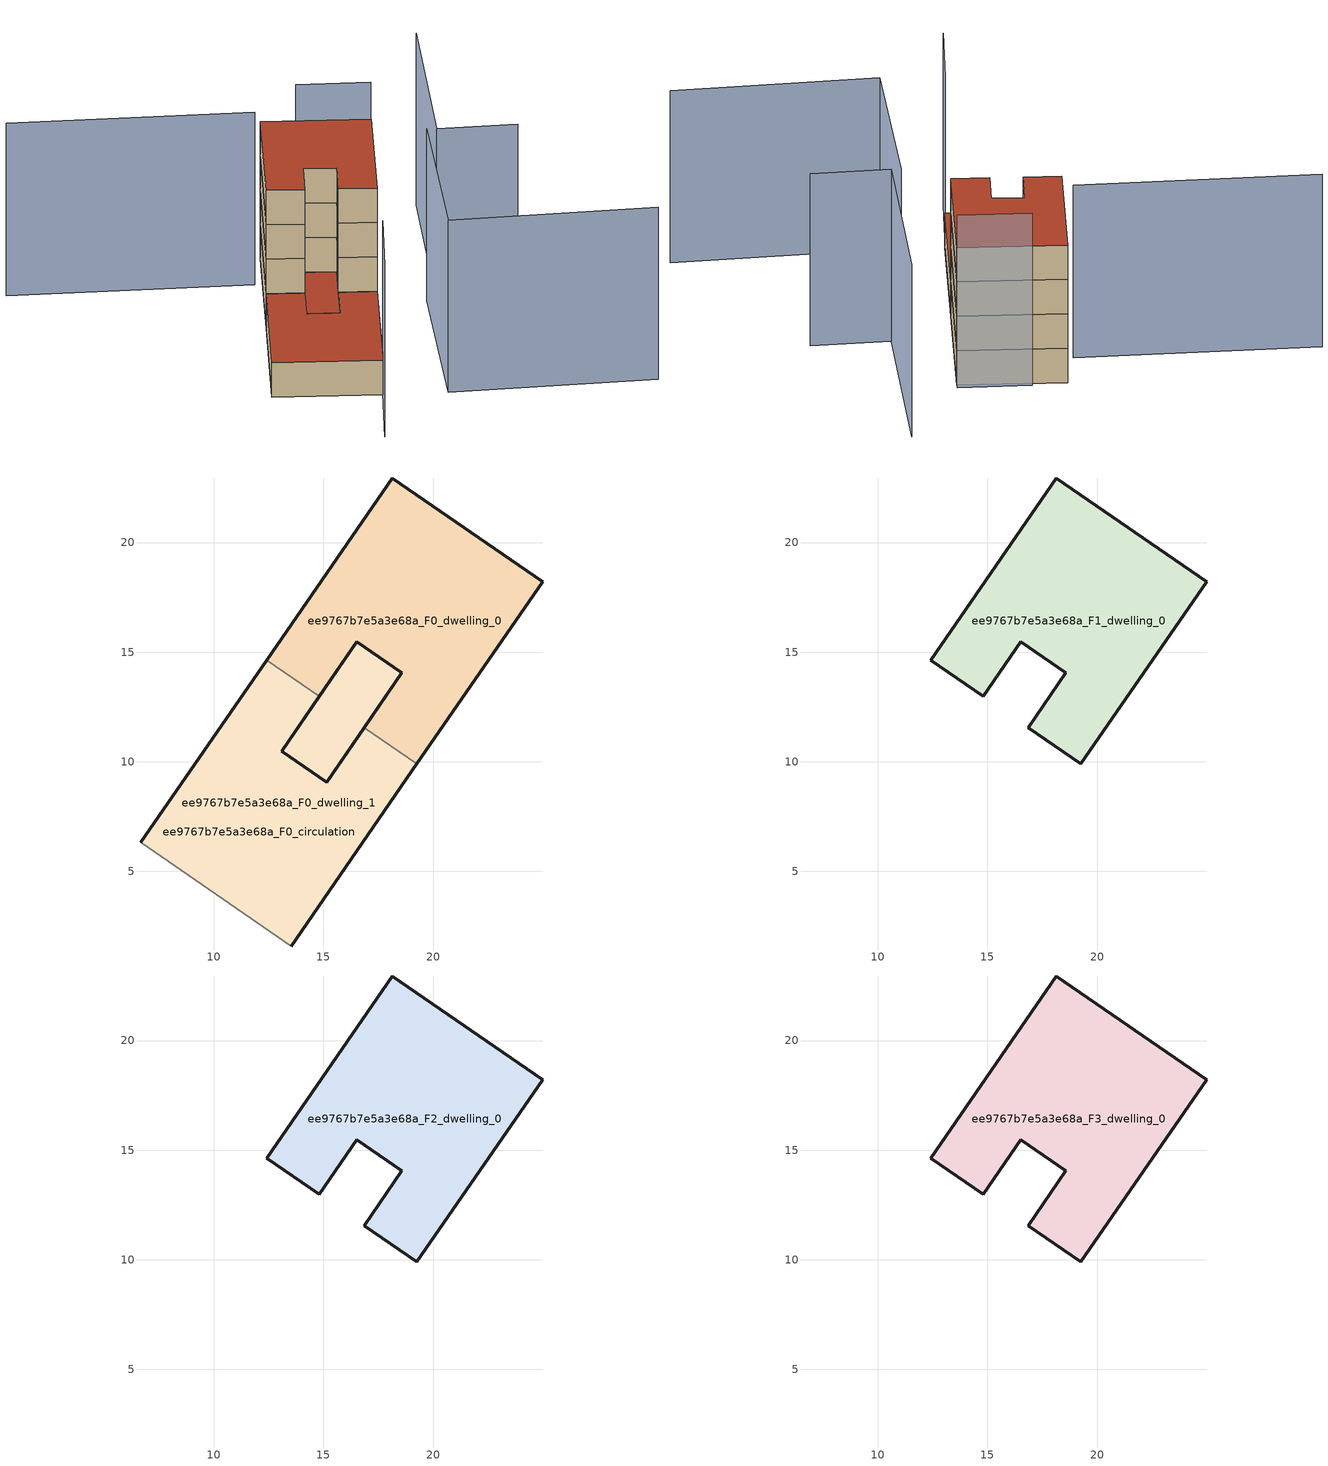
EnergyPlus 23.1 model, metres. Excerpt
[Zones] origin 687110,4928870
ee9767b7e5a3e68a_F0_dwelling_0
 floor ground (EU_floor_Construction): 24.99,18.22 19.26,9.91 16.86,11.56 18.58,14.05 16.53,15.47 14.81,12.98 12.41,14.63 18.14,22.95 z0
 wall outside (EU_wall_Construction): 14.81,12.98 16.53,15.47 18.58,14.05 16.86,11.56 / 19.26,9.91 24.99,18.22 18.14,22.95 12.41,14.63 z0:3
 wall to ee9767b7e5a3e68a_F0_dwelling_1 (EU_wall_Construction): 12.41,14.63 14.81,12.98 / 16.86,11.56 19.26,9.91 z0:3
ee9767b7e5a3e68a_F0_dwelling_1
 floor ground (EU_floor_Construction): 16.86,11.56 19.26,9.91 13.53,1.59 6.67,6.32 12.41,14.63 14.81,12.98 13.09,10.48 15.14,9.07 z0; 18.58,14.05 15.14,9.07 13.09,10.48 14.81,12.98 16.53,15.47 z0
 wall outside (EU_wall_Construction): 13.53,1.59 19.26,9.91 / 16.86,11.56 15.14,9.07 13.09,10.48 14.81,12.98 / 12.41,14.63 6.67,6.32 z0:3
 wall adiabatic (EU_wall_Construction): 6.67,6.32 13.53,1.59 z0:3
 roof outside (EU_roof_Construction): 13.53,1.59 19.26,9.91 16.86,11.56 15.14,9.07 13.09,10.48 14.81,12.98 12.41,14.63 6.67,6.32 z3; 15.14,9.07 18.58,14.05 16.53,15.47 14.81,12.98 13.09,10.48 z3
ee9767b7e5a3e68a_F0_circulation
 floor ground (EU_floor_Construction): 16.86,11.56 19.26,9.91 13.53,1.59 6.67,6.32 12.41,14.63 14.81,12.98 13.09,10.48 15.14,9.07 z0; 18.58,14.05 15.14,9.07 13.09,10.48 14.81,12.98 16.53,15.47 z0
 wall outside (EU_wall_Construction): 13.09,10.48 15.14,9.07 18.58,14.05 16.53,15.47 13.09,10.48 z0:3
 roof outside (EU_roof_Construction): 13.53,1.59 19.26,9.91 16.86,11.56 15.14,9.07 13.09,10.48 14.81,12.98 12.41,14.63 6.67,6.32 z3; 15.14,9.07 18.58,14.05 16.53,15.47 14.81,12.98 13.09,10.48 z3
ee9767b7e5a3e68a_F1_dwelling_0
 floor to ee9767b7e5a3e68a_F0_dwelling_0 (EU_floor_Construction): 24.99,18.22 19.26,9.91 16.86,11.56 18.58,14.05 16.53,15.47 14.81,12.98 12.41,14.63 18.14,22.95 z3
 wall outside (EU_wall_Construction): 24.99,18.22 18.14,22.95 12.41,14.63 14.81,12.98 16.53,15.47 18.58,14.05 16.86,11.56 19.26,9.91 24.99,18.22 z3:6
ee9767b7e5a3e68a_F2_dwelling_0
 floor to ee9767b7e5a3e68a_F1_dwelling_0 (EU_floor_Construction): 24.99,18.22 19.26,9.91 16.86,11.56 18.58,14.05 16.53,15.47 14.81,12.98 12.41,14.63 18.14,22.95 z6
 wall outside (EU_wall_Construction): 24.99,18.22 18.14,22.95 12.41,14.63 14.81,12.98 16.53,15.47 18.58,14.05 16.86,11.56 19.26,9.91 24.99,18.22 z6:9
ee9767b7e5a3e68a_F3_dwelling_0
 floor to ee9767b7e5a3e68a_F2_dwelling_0 (EU_floor_Construction): 24.99,18.22 19.26,9.91 16.86,11.56 18.58,14.05 16.53,15.47 14.81,12.98 12.41,14.63 18.14,22.95 z9
 wall outside (EU_wall_Construction): 24.99,18.22 18.14,22.95 12.41,14.63 14.81,12.98 16.53,15.47 18.58,14.05 16.86,11.56 19.26,9.91 24.99,18.22 z9:12
 roof outside (EU_roof_Construction): 19.26,9.91 24.99,18.22 18.14,22.95 12.41,14.63 14.81,12.98 16.53,15.47 18.58,14.05 16.86,11.56 z12
shading: 31.3,-9.05 17.63,-1.1 / 17.63,-1.1 24.44,10.58 / 13.64,1.76 9.92,-3.42 / 30.26,7.01 25.03,10.12 / 25.03,10.12 32.22,22.21 / 25.16,18.53 20.5,21.64 / 15.6,20.25 -0.25,30.19 z0:15
[Building]
EU S2 Campaign: North Axis=0; Terrain=City; Solar Distribution=FullExterior
[Site:Location]
Bologna: Latitude=44.5; Longitude=11.25; Time Zone=1; Elevation=37
[SizingPeriod:WeatherFileDays]
AnnualSizingPeriod: Begin Month=1; Begin Day of Month=1; End Month=12; End Day of Month=31; Day of Week for Start Day=Monday; Use Weather File Daylight Saving Period=No; Use Weather File Rain and Snow Indicators=No
[MATERIAL]
EU_InternalMass_Material: Roughness=MediumRough; Thickness=0.1; Conductivity=1; Density=1800; Specific Heat=900; Thermal Absorptance=0.9; Solar Absorptance=0.7; Visible Absorptance=0.7
[MATERIAL:NOMASS] Roughness=MediumRough; Thermal Absorptance=0.9; Solar Absorptance=0.7; Visible Absorptance=0.7
Name | Thermal Resistance
EU_wall_NoMass | 0.937881
EU_roof_NoMass | 0.548572
EU_floor_NoMass | 0.71348
[CONSTRUCTION]
EU_wall_Construction: EU_wall_NoMass
EU_roof_Construction: EU_roof_NoMass
EU_floor_Construction: EU_floor_NoMass
EU_InternalMass_Construction: EU_InternalMass_Material
[ZONE] Type=1; Multiplier=1; Ceiling Height=autocalculate; Floor Area=autocalculate; Part of Total Floor Area=Yes
Name | Volume
ee9767b7e5a3e68a_F0_dwelling_0; ee9767b7e5a3e68a_F1_dwelling_0; ee9767b7e5a3e68a_F2_dwelling_0; ee9767b7e5a3e68a_F3_dwelling_0 | 229.548
ee9767b7e5a3e68a_F0_dwelling_1; ee9767b7e5a3e68a_F0_circulation | 274.954
[INTERNALMASS] Construction=EU_InternalMass_Construction
Name | Zone or ZoneList | Surface Area
ee9767b7e5a3e68a_F0_dwelling_0_EU_InternalMass | ee9767b7e5a3e68a_F0_dwelling_0 | 76.5161
ee9767b7e5a3e68a_F0_dwelling_1_EU_InternalMass | ee9767b7e5a3e68a_F0_dwelling_1 | 76.5161
ee9767b7e5a3e68a_F1_dwelling_0_EU_InternalMass | ee9767b7e5a3e68a_F1_dwelling_0 | 168.136
ee9767b7e5a3e68a_F2_dwelling_0_EU_InternalMass | ee9767b7e5a3e68a_F2_dwelling_0 | 168.136
ee9767b7e5a3e68a_F3_dwelling_0_EU_InternalMass | ee9767b7e5a3e68a_F3_dwelling_0 | 168.136
[OTHEREQUIPMENT] Fuel Type=Electricity; Design Level Calculation Method=Watts/Area; Power per Zone Floor Area=1; Fraction Latent=0; Fraction Radiant=0; Fraction Lost=0; Carbon Dioxide Generation Rate=0; EndUse Subcategory=EU_Step8_InternalGains
Name | Zone or ZoneList or Space or SpaceList | Schedule
EU_Step8_InternalGain_ee9767b7e5a3e68a_F0_dwelling_0_f000 | ee9767b7e5a3e68a_F0_dwelling_0 | EU_Step8_GainSchedule_ee9767b7e5a3e68a_F0_dwelling_0_f000
EU_Step8_InternalGain_ee9767b7e5a3e68a_F0_dwelling_1_f000 | ee9767b7e5a3e68a_F0_dwelling_1 | EU_Step8_GainSchedule_ee9767b7e5a3e68a_F0_dwelling_1_f000
EU_Step8_InternalGain_ee9767b7e5a3e68a_F1_dwelling_0_f000 | ee9767b7e5a3e68a_F1_dwelling_0 | EU_Step8_GainSchedule_ee9767b7e5a3e68a_F1_dwelling_0_f000
EU_Step8_InternalGain_ee9767b7e5a3e68a_F2_dwelling_0_f000 | ee9767b7e5a3e68a_F2_dwelling_0 | EU_Step8_GainSchedule_ee9767b7e5a3e68a_F2_dwelling_0_f000
EU_Step8_InternalGain_ee9767b7e5a3e68a_F3_dwelling_0_f000 | ee9767b7e5a3e68a_F3_dwelling_0 | EU_Step8_GainSchedule_ee9767b7e5a3e68a_F3_dwelling_0_f000
[ZONEINFILTRATION:DESIGNFLOWRATE]
EU_Circulation_Infiltration_ee9767b7e5a3e68a_F0_circulation: Zone or ZoneList or Space or SpaceList=ee9767b7e5a3e68a_F0_circulation; Schedule=EU_AlwaysOn; Design Flow Rate Calculation Method=Flow/Area; Flow Rate per Floor Area=0.0005; Constant Term Coefficient=1; Temperature Term Coefficient=0; Velocity Term Coefficient=0; Velocity Squared Term Coefficient=0
[ZONEVENTILATION:DESIGNFLOWRATE] Schedule=EU_AlwaysOn; Design Flow Rate Calculation Method=AirChanges/Hour; Air Changes per Hour=0.687892; Ventilation Type=Natural; Fan Pressure Rise=0; Fan Total Efficiency=1; Constant Term Coefficient=1; Temperature Term Coefficient=0; Velocity Term Coefficient=0; Velocity Squared Term Coefficient=0; Minimum Indoor Temperature=-100; Maximum Indoor Temperature=100; Delta Temperature=-100; Minimum Outdoor Temperature=-100; Maximum Outdoor Temperature=100; Maximum Wind Speed=40
Name | Zone or ZoneList or Space or SpaceList
EU_ConstantAir_ee9767b7e5a3e68a_F0_dwelling_0 | ee9767b7e5a3e68a_F0_dwelling_0
EU_ConstantAir_ee9767b7e5a3e68a_F0_dwelling_1 | ee9767b7e5a3e68a_F0_dwelling_1
EU_ConstantAir_ee9767b7e5a3e68a_F1_dwelling_0 | ee9767b7e5a3e68a_F1_dwelling_0
EU_ConstantAir_ee9767b7e5a3e68a_F2_dwelling_0 | ee9767b7e5a3e68a_F2_dwelling_0
EU_ConstantAir_ee9767b7e5a3e68a_F3_dwelling_0 | ee9767b7e5a3e68a_F3_dwelling_0
[HVACTEMPLATE:THERMOSTAT] Constant Heating Setpoint=20; Constant Cooling Setpoint=50
EU_HeatOnly_ee9767b7e5a3e68a_F0_dwelling_0; EU_HeatOnly_ee9767b7e5a3e68a_F0_dwelling_1; EU_HeatOnly_ee9767b7e5a3e68a_F1_dwelling_0; EU_HeatOnly_ee9767b7e5a3e68a_F2_dwelling_0; EU_HeatOnly_ee9767b7e5a3e68a_F3_dwelling_0
[HVACTEMPLATE:ZONE:IDEALLOADSAIRSYSTEM] System Availability Schedule=EU_AlwaysOn; Maximum Heating Supply Air Temperature=50; Minimum Cooling Supply Air Temperature=13; Maximum Heating Supply Air Humidity Ratio=0.0156; Minimum Cooling Supply Air Humidity Ratio=0.0077; Heating Limit=NoLimit; Cooling Limit=NoLimit; Heating Availability Schedule=EU_AlwaysOn; Cooling Availability Schedule=EU_CoolingOff; Dehumidification Control Type=ConstantSensibleHeatRatio; Cooling Sensible Heat Ratio=0.7; Dehumidification Setpoint=60; Humidification Control Type=None; Humidification Setpoint=30; Outdoor Air Method=None; Outdoor Air Flow Rate per Person=0.00944; Outdoor Air Flow Rate per Zone Floor Area=0; Outdoor Air Flow Rate per Zone=0; Demand Controlled Ventilation Type=None; Outdoor Air Economizer Type=NoEconomizer; Heat Recovery Type=None; Sensible Heat Recovery Effectiveness=0.7; Latent Heat Recovery Effectiveness=0.65
Name | Template Thermostat
ee9767b7e5a3e68a_F0_dwelling_0 | EU_HeatOnly_ee9767b7e5a3e68a_F0_dwelling_0
ee9767b7e5a3e68a_F0_dwelling_1 | EU_HeatOnly_ee9767b7e5a3e68a_F0_dwelling_1
ee9767b7e5a3e68a_F1_dwelling_0 | EU_HeatOnly_ee9767b7e5a3e68a_F1_dwelling_0
ee9767b7e5a3e68a_F2_dwelling_0 | EU_HeatOnly_ee9767b7e5a3e68a_F2_dwelling_0
ee9767b7e5a3e68a_F3_dwelling_0 | EU_HeatOnly_ee9767b7e5a3e68a_F3_dwelling_0
[SIZING:ZONE] Zone Cooling Design Supply Air Temperature Input Method=SupplyAirTemperature; Zone Cooling Design Supply Air Temperature=13; Zone Heating Design Supply Air Temperature Input Method=SupplyAirTemperature; Zone Heating Design Supply Air Temperature=50; Zone Cooling Design Supply Air Humidity Ratio=0.008; Zone Heating Design Supply Air Humidity Ratio=0.008; Cooling Design Air Flow Method=DesignDay; Cooling Design Air Flow Rate=0; Cooling Minimum Air Flow per Zone Floor Area=0.000762; Cooling Minimum Air Flow=0; Cooling Minimum Air Flow Fraction=0.2; Heating Design Air Flow Method=DesignDay; Heating Design Air Flow Rate=0; Heating Maximum Air Flow per Zone Floor Area=0.002032; Heating Maximum Air Flow=0.141576; Heating Maximum Air Flow Fraction=0.3; Account for Dedicated Outdoor Air System=No; Dedicated Outdoor Air System Control Strategy=NeutralSupplyAir; Dedicated Outdoor Air Low Setpoint Temperature for Design=autosize; Dedicated Outdoor Air High Setpoint Temperature for Design=autosize; Zone Load Sizing Method=Sensible Load Only No Latent Load; Zone Latent Cooling Design Supply Air Humidity Ratio Input Method=HumidityRatioDifference; Zone Cooling Design Supply Air Humidity Ratio Difference=0.005; Zone Latent Heating Design Supply Air Humidity Ratio Input Method=HumidityRatioDifference; Zone Humidification Design Supply Air Humidity Ratio Difference=0.005
ee9767b7e5a3e68a_F0_dwelling_0; ee9767b7e5a3e68a_F0_dwelling_1; ee9767b7e5a3e68a_F1_dwelling_0; ee9767b7e5a3e68a_F2_dwelling_0; ee9767b7e5a3e68a_F3_dwelling_0
[SCHEDULE:CONSTANT]
Name | Hourly Value
EU_AlwaysOn | 1
EU_CoolingOff | 0
[SCHEDULE:FILE] Column Number=1; Rows to Skip at Top=0; Number of Hours of Data=8760; Column Separator=Comma; Interpolate to Timestep=No; Minutes per Item=60; Adjust Schedule for Daylight Savings=Yes
Name | File
EU_Step8_GainSchedule_ee9767b7e5a3e68a_F0_dwelling_0_f000 | ../../schedules/ee9767b7e5a3e68a/ee9767b7e5a3e68a_F0_dwelling_0_f000_gain.csv
EU_Step8_GainSchedule_ee9767b7e5a3e68a_F0_dwelling_1_f000 | ../../schedules/ee9767b7e5a3e68a/ee9767b7e5a3e68a_F0_dwelling_1_f000_gain.csv
EU_Step8_GainSchedule_ee9767b7e5a3e68a_F1_dwelling_0_f000 | ../../schedules/ee9767b7e5a3e68a/ee9767b7e5a3e68a_F1_dwelling_0_f000_gain.csv
EU_Step8_GainSchedule_ee9767b7e5a3e68a_F2_dwelling_0_f000 | ../../schedules/ee9767b7e5a3e68a/ee9767b7e5a3e68a_F2_dwelling_0_f000_gain.csv
EU_Step8_GainSchedule_ee9767b7e5a3e68a_F3_dwelling_0_f000 | ../../schedules/ee9767b7e5a3e68a/ee9767b7e5a3e68a_F3_dwelling_0_f000_gain.csv
